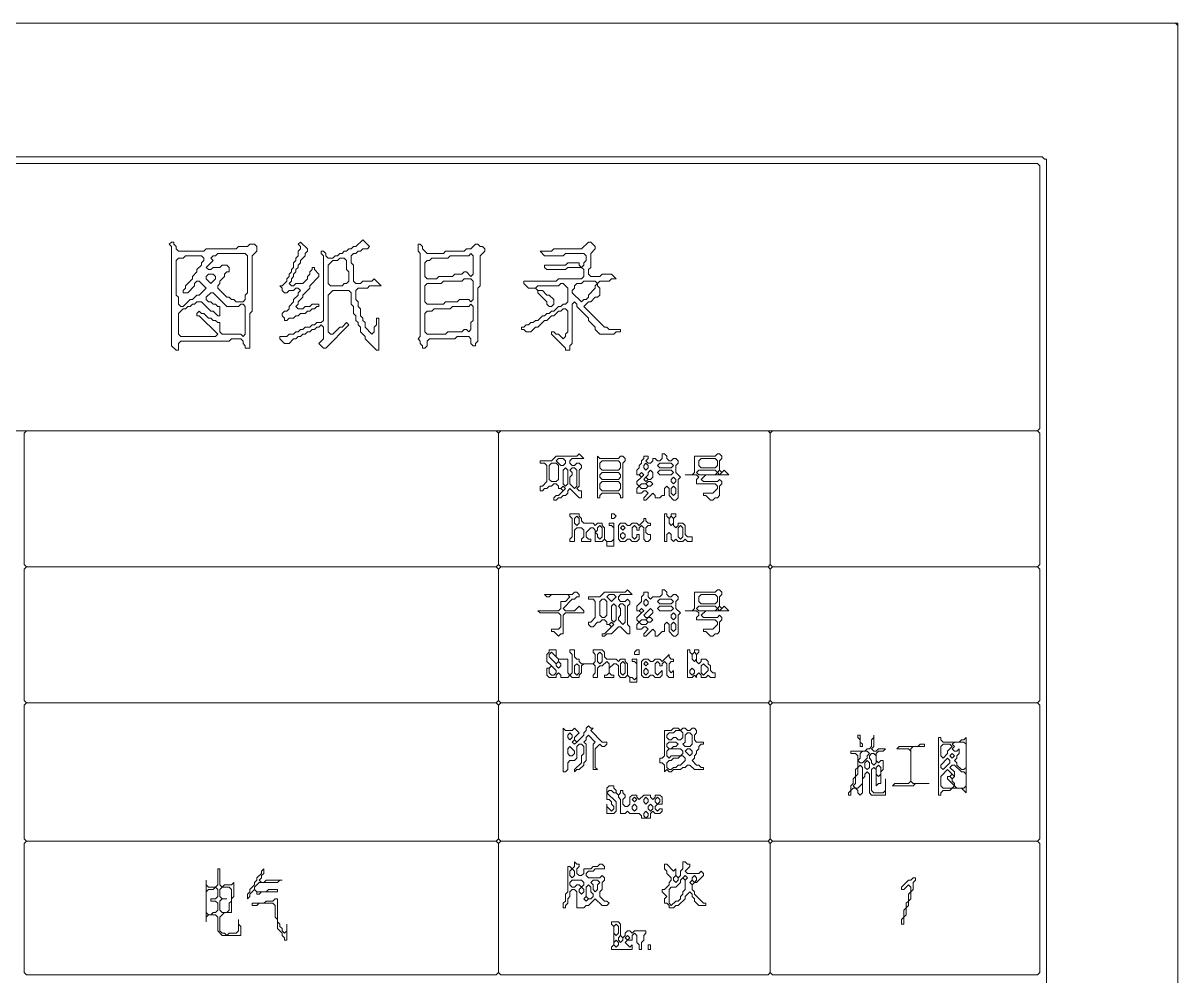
# Model space of a CAD drawing. Extents: x 58 to 1298, y 69 to 1823.
# Drawn here: x 796 to 1298, y 1410 to 1823 of the extents above; entities that cross this region are included whole.
import ezdxf

# ---------------------------------------------------------------- set-up
doc = ezdxf.new("R2010")
doc.units = 0
doc.layers.add('TRACE_CURVE', color=3, linetype='Continuous', lineweight=0)
doc.layers.add('TRACE_TEXT_SYMBOL', color=6, linetype='Continuous', lineweight=0)

msp = doc.modelspace()

# ---------------------------------------------------------------- linework, layer by layer
at = {"layer": 'TRACE_CURVE', "color": 3}
for points in [[(58, 1823), (59, 1822), (59, 70), (58, 69), (1298, 69), (1298, 1823)], [(59, 1822), (60, 1823), (1297, 1823), (1298, 1822), (1298, 70), (1297, 69), (60, 69), (59, 70)], [(206, 1765), (205, 1764), (204, 1764), (204, 128), (205, 128), (206, 127), (1239, 127), (1240, 128), (1241, 128), (1241, 1764), (1240, 1764), (1239, 1765)], [(680, 1761), (681, 1762), (1237, 1762), (1238, 1761), (1238, 1647), (1237, 1646), (681, 1646), (680, 1647)], [(797, 1645), (798, 1646), (1002, 1646), (1003, 1645), (1003, 1588), (1002, 1587), (798, 1587), (797, 1588)], [(1003, 1645), (1004, 1646), (1120, 1646), (1121, 1645), (1121, 1588), (1120, 1587), (1004, 1587), (1003, 1588)], [(1121, 1645), (1122, 1646), (1237, 1646), (1238, 1645), (1238, 1588), (1237, 1587), (1122, 1587), (1121, 1588)], [(797, 1586), (798, 1587), (1002, 1587), (1003, 1586), (1003, 1529), (1002, 1528), (798, 1528), (797, 1529)], [(1003, 1586), (1004, 1587), (1120, 1587), (1121, 1586), (1121, 1529), (1120, 1528), (1004, 1528), (1003, 1529)], [(1121, 1586), (1122, 1587), (1237, 1587), (1238, 1586), (1238, 1529), (1237, 1528), (1122, 1528), (1121, 1529)], [(797, 1527), (798, 1528), (1002, 1528), (1003, 1527), (1003, 1469), (1002, 1468), (798, 1468), (797, 1469)], [(1003, 1527), (1004, 1528), (1120, 1528), (1121, 1527), (1121, 1469), (1120, 1468), (1004, 1468), (1003, 1469)], [(1121, 1527), (1122, 1528), (1237, 1528), (1238, 1527), (1238, 1469), (1237, 1468), (1122, 1468), (1121, 1469)], [(797, 1467), (798, 1468), (1002, 1468), (1003, 1467), (1003, 1411), (1002, 1410), (798, 1410), (797, 1411)], [(1003, 1467), (1004, 1468), (1120, 1468), (1121, 1467), (1121, 1411), (1120, 1410), (1004, 1410), (1003, 1411)], [(1121, 1467), (1122, 1468), (1237, 1468), (1238, 1467), (1238, 1411), (1237, 1410), (1122, 1410), (1121, 1411)]]:
    msp.add_lwpolyline(points, close=True, dxfattribs=at)
at = {"layer": 'TRACE_TEXT_SYMBOL', "color": 6}
for points in [[(861, 1728), (860, 1727), (861, 1726), (861, 1683), (863, 1681), (864, 1681), (864, 1684), (865, 1685), (886, 1685), (887, 1686), (891, 1686), (892, 1685), (892, 1684), (893, 1683), (893, 1682), (895, 1682), (895, 1697), (896, 1698), (896, 1722), (898, 1724), (898, 1726), (897, 1727), (895, 1727), (894, 1726), (890, 1726), (889, 1725), (876, 1725), (875, 1724), (864, 1724), (863, 1725), (863, 1726), (862, 1727), (862, 1728)], [(968, 1727), (968, 1724), (969, 1723), (969, 1687), (968, 1686), (969, 1685), (969, 1684), (970, 1683), (970, 1682), (971, 1682), (972, 1683), (972, 1685), (973, 1686), (984, 1686), (985, 1687), (990, 1687), (991, 1686), (991, 1684), (992, 1683), (993, 1683), (993, 1684), (994, 1685), (994, 1708), (995, 1709), (995, 1722), (997, 1724), (997, 1725), (996, 1726), (995, 1726), (994, 1727), (993, 1727), (991, 1725), (989, 1725), (988, 1724), (980, 1724), (979, 1723), (972, 1723), (970, 1725), (970, 1726), (969, 1727)], [(866, 1721), (867, 1722), (874, 1722), (875, 1721), (875, 1720), (874, 1719), (874, 1718), (872, 1716), (872, 1715), (870, 1713), (870, 1712), (867, 1709), (867, 1708), (866, 1707), (866, 1706), (868, 1706), (871, 1709), (871, 1710), (872, 1711), (873, 1711), (876, 1708), (873, 1705), (872, 1705), (870, 1703), (869, 1703), (866, 1700), (865, 1700), (864, 1701), (864, 1704), (863, 1705), (863, 1720), (864, 1721)], [(880, 1722), (881, 1723), (893, 1723), (894, 1722), (894, 1706), (893, 1705), (893, 1703), (892, 1702), (889, 1702), (888, 1703), (887, 1703), (886, 1704), (885, 1704), (881, 1708), (881, 1709), (882, 1710), (882, 1711), (884, 1713), (884, 1714), (885, 1715), (886, 1715), (886, 1717), (885, 1718), (883, 1718), (882, 1717), (879, 1717), (878, 1716), (877, 1716), (876, 1717), (879, 1720), (878, 1721), (879, 1722)], [(933, 1720), (934, 1721), (936, 1721), (937, 1720), (937, 1716), (938, 1715), (938, 1711), (937, 1710), (936, 1710), (935, 1709), (930, 1709), (929, 1710), (929, 1718), (931, 1720)], [(990, 1722), (991, 1723), (992, 1722), (992, 1714), (991, 1713), (989, 1715), (988, 1715), (987, 1714), (984, 1714), (983, 1713), (977, 1713), (976, 1712), (972, 1712), (971, 1713), (971, 1719), (972, 1720), (973, 1720), (974, 1721), (981, 1721), (982, 1722)], [(876, 1713), (877, 1714), (879, 1714), (880, 1713), (880, 1712), (878, 1710), (876, 1712)], [(987, 1711), (988, 1712), (991, 1712), (992, 1711), (992, 1703), (991, 1702), (990, 1703), (986, 1703), (985, 1702), (980, 1702), (979, 1701), (972, 1701), (971, 1702), (971, 1709), (972, 1710), (978, 1710), (979, 1711)], [(1039, 1710), (1040, 1711), (1045, 1711), (1046, 1710), (1045, 1709), (1045, 1708), (1042, 1705), (1042, 1704), (1041, 1703), (1040, 1703), (1039, 1702), (1035, 1706), (1035, 1707), (1036, 1708), (1036, 1709), (1037, 1710)], [(878, 1706), (879, 1706), (885, 1700), (890, 1700), (891, 1701), (892, 1701), (893, 1700), (893, 1688), (892, 1687), (891, 1688), (883, 1688), (882, 1689), (882, 1693), (881, 1693), (880, 1694), (879, 1694), (878, 1695), (877, 1695), (875, 1697), (874, 1697), (873, 1698), (872, 1697), (872, 1696), (873, 1696), (881, 1688), (880, 1687), (865, 1687), (864, 1688), (864, 1697), (866, 1699), (867, 1699), (868, 1700), (869, 1700), (870, 1701), (871, 1701), (872, 1702), (874, 1702), (878, 1698), (879, 1698), (881, 1696), (882, 1696), (882, 1700), (881, 1700), (880, 1701), (879, 1701), (878, 1702), (877, 1702), (876, 1703), (876, 1704)], [(990, 1700), (991, 1701), (992, 1700), (992, 1694), (991, 1693), (991, 1690), (990, 1689), (989, 1690), (988, 1690), (987, 1689), (981, 1689), (980, 1688), (972, 1688), (971, 1689), (971, 1697), (972, 1698), (974, 1698), (975, 1699), (982, 1699), (983, 1700)], [(1038, 1636), (1037, 1635), (1028, 1635), (1026, 1633), (1021, 1633), (1021, 1632), (1023, 1632), (1024, 1631), (1024, 1624), (1022, 1622), (1021, 1622), (1021, 1620), (1022, 1620), (1023, 1621), (1024, 1621), (1025, 1622), (1026, 1622), (1027, 1623), (1028, 1623), (1029, 1622), (1029, 1621), (1030, 1621), (1031, 1620), (1029, 1618), (1028, 1618), (1027, 1617), (1027, 1616), (1028, 1616), (1029, 1617), (1030, 1617), (1031, 1618), (1032, 1618), (1033, 1619), (1033, 1620), (1034, 1621), (1038, 1617), (1039, 1617), (1039, 1620), (1038, 1620), (1037, 1621), (1038, 1622), (1038, 1629), (1039, 1630), (1039, 1631), (1038, 1632), (1037, 1632), (1036, 1631), (1035, 1631), (1034, 1632), (1034, 1633), (1035, 1634), (1040, 1634)], [(1046, 1635), (1046, 1617), (1047, 1617), (1047, 1618), (1048, 1619), (1055, 1619), (1056, 1618), (1056, 1617), (1057, 1617), (1057, 1632), (1058, 1633), (1058, 1634), (1057, 1635), (1056, 1635), (1055, 1634), (1047, 1634)], [(1074, 1636), (1074, 1634), (1073, 1633), (1072, 1633), (1071, 1634), (1070, 1634), (1070, 1633), (1069, 1632), (1068, 1632), (1067, 1633), (1068, 1634), (1068, 1635), (1066, 1635), (1066, 1634), (1065, 1633), (1065, 1632), (1064, 1631), (1064, 1630), (1063, 1629), (1063, 1627), (1064, 1627), (1065, 1626), (1063, 1624), (1063, 1623), (1064, 1622), (1063, 1621), (1063, 1619), (1065, 1619), (1066, 1620), (1067, 1620), (1068, 1619), (1066, 1617), (1066, 1616), (1067, 1616), (1070, 1619), (1071, 1618), (1071, 1617), (1073, 1617), (1074, 1618), (1075, 1618), (1075, 1621), (1076, 1622), (1077, 1621), (1077, 1618), (1079, 1616), (1080, 1616), (1081, 1617), (1081, 1625), (1082, 1626), (1080, 1628), (1080, 1631), (1081, 1632), (1081, 1633), (1080, 1634), (1079, 1634), (1078, 1633), (1077, 1633), (1076, 1634), (1076, 1635), (1075, 1636)], [(1098, 1636), (1097, 1635), (1088, 1635), (1088, 1628), (1087, 1627), (1084, 1627), (1089, 1627), (1090, 1626), (1089, 1625), (1089, 1623), (1097, 1623), (1098, 1622), (1098, 1621), (1096, 1619), (1092, 1619), (1092, 1618), (1093, 1618), (1095, 1616), (1096, 1616), (1097, 1617), (1098, 1617), (1099, 1618), (1099, 1622), (1100, 1623), (1100, 1624), (1099, 1625), (1098, 1624), (1092, 1624), (1091, 1625), (1093, 1627), (1103, 1627), (1101, 1629), (1100, 1628), (1099, 1629), (1099, 1633), (1100, 1634), (1100, 1635), (1099, 1636)], [(1025, 1631), (1026, 1632), (1028, 1632), (1029, 1631), (1029, 1625), (1028, 1624), (1026, 1624), (1025, 1625)], [(1028, 1633), (1029, 1634), (1031, 1634), (1032, 1633), (1032, 1632), (1031, 1631), (1030, 1631)], [(1031, 1629), (1032, 1630), (1033, 1629), (1033, 1623), (1032, 1622), (1031, 1623)], [(1034, 1629), (1035, 1630), (1036, 1630), (1037, 1629), (1037, 1622), (1036, 1621), (1034, 1623), (1034, 1626), (1035, 1627), (1035, 1628)], [(1047, 1632), (1048, 1633), (1055, 1633), (1056, 1632), (1056, 1630), (1055, 1629), (1048, 1629), (1047, 1630)], [(1066, 1631), (1067, 1632), (1068, 1631), (1068, 1630), (1067, 1629), (1066, 1630)], [(1072, 1631), (1073, 1632), (1078, 1632), (1079, 1631), (1078, 1630), (1073, 1630)], [(1090, 1633), (1091, 1634), (1097, 1634), (1098, 1633), (1098, 1631), (1097, 1630), (1091, 1630), (1090, 1631)], [(1047, 1627), (1048, 1628), (1055, 1628), (1056, 1627), (1056, 1626), (1055, 1625), (1048, 1625), (1047, 1626)], [(1064, 1627), (1065, 1628), (1066, 1627), (1065, 1626)], [(1066, 1625), (1067, 1626), (1068, 1625), (1067, 1624)], [(1068, 1628), (1069, 1629), (1070, 1628), (1070, 1626), (1069, 1625), (1068, 1625), (1067, 1626), (1068, 1627)], [(1072, 1628), (1073, 1629), (1078, 1629), (1079, 1628), (1078, 1627), (1073, 1627)], [(1078, 1625), (1079, 1626), (1080, 1625), (1080, 1624), (1079, 1623), (1078, 1624)], [(1089, 1628), (1090, 1629), (1097, 1629), (1098, 1628), (1097, 1627), (1090, 1627)], [(1098, 1628), (1099, 1629), (1100, 1628), (1099, 1627)], [(1030, 1621), (1031, 1622), (1032, 1621), (1031, 1620)], [(1047, 1623), (1048, 1624), (1055, 1624), (1056, 1623), (1056, 1621), (1055, 1620), (1048, 1620), (1047, 1621)], [(1064, 1622), (1065, 1623), (1067, 1623), (1068, 1622), (1067, 1621), (1065, 1621)], [(1067, 1623), (1068, 1624), (1069, 1624), (1070, 1623), (1069, 1622), (1068, 1622)], [(1078, 1621), (1079, 1622), (1080, 1621), (1080, 1619), (1079, 1618), (1078, 1619)], [(1034, 1610), (1034, 1609), (1035, 1608), (1035, 1600), (1034, 1599), (1034, 1598), (1036, 1598), (1036, 1603), (1037, 1604), (1039, 1604), (1040, 1603), (1040, 1600), (1039, 1599), (1039, 1598), (1043, 1598), (1043, 1599), (1042, 1599), (1041, 1600), (1041, 1602), (1043, 1604), (1044, 1604), (1045, 1603), (1045, 1598), (1048, 1598), (1049, 1599), (1050, 1598), (1050, 1596), (1053, 1596), (1053, 1606), (1051, 1606), (1051, 1605), (1052, 1605), (1053, 1604), (1053, 1599), (1052, 1598), (1050, 1598), (1049, 1599), (1049, 1604), (1048, 1605), (1048, 1606), (1046, 1606), (1045, 1605), (1044, 1606), (1040, 1606), (1039, 1607), (1039, 1608), (1038, 1609), (1038, 1610)], [(1052, 1610), (1052, 1608), (1053, 1608), (1054, 1609), (1053, 1610)], [(1075, 1610), (1075, 1598), (1076, 1598), (1076, 1601), (1077, 1602), (1078, 1601), (1078, 1599), (1079, 1598), (1080, 1599), (1081, 1598), (1083, 1598), (1084, 1599), (1085, 1598), (1087, 1598), (1087, 1600), (1085, 1600), (1084, 1601), (1084, 1605), (1083, 1606), (1081, 1606), (1081, 1605), (1080, 1604), (1079, 1605), (1079, 1608), (1080, 1609), (1080, 1610), (1078, 1610), (1078, 1609), (1077, 1608), (1076, 1609), (1076, 1610)], [(1036, 1608), (1037, 1609), (1038, 1608), (1038, 1606), (1037, 1605), (1036, 1606)], [(1046, 1604), (1047, 1605), (1048, 1604), (1048, 1600), (1047, 1599), (1046, 1600), (1046, 1601), (1045, 1602), (1046, 1603)], [(1066, 1608), (1066, 1607), (1064, 1605), (1063, 1606), (1061, 1606), (1060, 1605), (1059, 1605), (1058, 1606), (1056, 1606), (1055, 1605), (1055, 1599), (1056, 1598), (1058, 1598), (1059, 1599), (1060, 1599), (1061, 1598), (1063, 1598), (1064, 1599), (1064, 1601), (1063, 1601), (1063, 1600), (1062, 1599), (1061, 1600), (1061, 1604), (1062, 1605), (1063, 1604), (1063, 1603), (1064, 1603), (1064, 1604), (1065, 1605), (1066, 1604), (1066, 1599), (1067, 1598), (1068, 1598), (1069, 1599), (1069, 1601), (1068, 1601), (1067, 1602), (1067, 1604), (1068, 1605), (1069, 1605), (1069, 1606), (1068, 1606), (1067, 1607), (1067, 1608)], [(1056, 1604), (1057, 1605), (1058, 1604), (1057, 1603)], [(1077, 1608), (1078, 1609), (1079, 1608), (1079, 1606), (1078, 1605), (1077, 1606)], [(1081, 1604), (1082, 1605), (1083, 1604), (1083, 1600), (1082, 1599), (1081, 1600)], [(1056, 1601), (1057, 1602), (1058, 1601), (1058, 1600), (1057, 1599), (1056, 1600)], [(1036, 1576), (1035, 1575), (1023, 1575), (1024, 1574), (1025, 1574), (1026, 1575), (1033, 1575), (1034, 1574), (1032, 1572), (1030, 1572), (1030, 1569), (1029, 1568), (1020, 1568), (1021, 1567), (1029, 1567), (1030, 1566), (1030, 1561), (1029, 1560), (1026, 1560), (1026, 1559), (1027, 1559), (1029, 1557), (1030, 1558), (1031, 1558), (1031, 1566), (1032, 1567), (1040, 1567), (1040, 1568), (1038, 1570), (1036, 1568), (1032, 1568), (1031, 1569), (1035, 1573), (1036, 1573), (1037, 1574), (1038, 1574), (1038, 1575), (1037, 1576)], [(1059, 1577), (1058, 1576), (1049, 1576), (1047, 1574), (1042, 1574), (1042, 1573), (1044, 1573), (1045, 1572), (1045, 1565), (1043, 1563), (1042, 1563), (1042, 1562), (1043, 1561), (1044, 1561), (1046, 1563), (1047, 1563), (1048, 1564), (1049, 1564), (1050, 1563), (1050, 1562), (1051, 1562), (1052, 1561), (1049, 1558), (1048, 1558), (1048, 1557), (1049, 1557), (1050, 1558), (1052, 1558), (1055, 1561), (1056, 1561), (1059, 1558), (1060, 1558), (1060, 1561), (1059, 1562), (1059, 1570), (1060, 1571), (1060, 1572), (1059, 1573), (1058, 1572), (1056, 1572), (1055, 1573), (1055, 1574), (1056, 1575), (1061, 1575)], [(1050, 1574), (1051, 1575), (1053, 1575), (1054, 1574), (1052, 1572)], [(1074, 1577), (1074, 1575), (1073, 1574), (1070, 1574), (1069, 1573), (1068, 1574), (1068, 1576), (1066, 1576), (1066, 1575), (1065, 1574), (1065, 1572), (1063, 1570), (1063, 1568), (1064, 1568), (1065, 1567), (1063, 1565), (1063, 1564), (1064, 1563), (1063, 1562), (1063, 1560), (1065, 1560), (1066, 1561), (1067, 1561), (1068, 1560), (1066, 1558), (1066, 1557), (1067, 1557), (1070, 1560), (1071, 1559), (1071, 1557), (1072, 1557), (1074, 1559), (1075, 1559), (1075, 1562), (1076, 1563), (1077, 1562), (1077, 1559), (1079, 1557), (1080, 1557), (1081, 1558), (1081, 1566), (1082, 1567), (1080, 1569), (1080, 1572), (1081, 1573), (1081, 1574), (1080, 1575), (1079, 1575), (1078, 1574), (1077, 1574), (1076, 1575), (1076, 1576), (1075, 1577)], [(1098, 1577), (1097, 1576), (1088, 1576), (1088, 1569), (1087, 1568), (1084, 1568), (1089, 1568), (1090, 1567), (1090, 1566), (1089, 1565), (1089, 1564), (1097, 1564), (1098, 1563), (1098, 1562), (1096, 1560), (1092, 1560), (1092, 1559), (1093, 1559), (1095, 1557), (1096, 1557), (1097, 1558), (1098, 1558), (1099, 1559), (1099, 1563), (1100, 1564), (1100, 1565), (1099, 1566), (1098, 1565), (1092, 1565), (1091, 1566), (1093, 1568), (1103, 1568), (1101, 1570), (1100, 1569), (1099, 1570), (1099, 1574), (1100, 1575), (1100, 1576), (1099, 1577)], [(1090, 1574), (1091, 1575), (1097, 1575), (1098, 1574), (1098, 1572), (1097, 1571), (1091, 1571), (1090, 1572)], [(1047, 1572), (1048, 1573), (1049, 1573), (1050, 1572), (1050, 1566), (1049, 1565), (1048, 1565), (1047, 1566)], [(1052, 1570), (1053, 1571), (1054, 1570), (1054, 1564), (1053, 1563), (1052, 1564)], [(1055, 1570), (1056, 1571), (1057, 1571), (1058, 1570), (1058, 1563), (1057, 1562), (1055, 1564), (1055, 1565), (1056, 1566), (1056, 1569)], [(1066, 1572), (1067, 1573), (1068, 1572), (1068, 1571), (1067, 1570), (1066, 1571)], [(1072, 1572), (1073, 1573), (1078, 1573), (1079, 1572), (1078, 1571), (1073, 1571)], [(1072, 1569), (1073, 1570), (1078, 1570), (1079, 1569), (1078, 1568), (1073, 1568)], [(1089, 1569), (1090, 1570), (1097, 1570), (1098, 1569), (1097, 1568), (1090, 1568)], [(1098, 1569), (1099, 1570), (1100, 1569), (1099, 1568)], [(1064, 1568), (1065, 1569), (1066, 1568), (1065, 1567)], [(1069, 1569), (1070, 1568), (1070, 1567), (1068, 1565), (1067, 1565), (1066, 1566)], [(1067, 1564), (1068, 1565), (1069, 1565), (1070, 1564), (1069, 1563), (1068, 1563)], [(1078, 1566), (1079, 1567), (1080, 1566), (1080, 1565), (1079, 1564), (1078, 1565)], [(1051, 1562), (1052, 1563), (1053, 1562), (1052, 1561)], [(1064, 1563), (1065, 1564), (1067, 1564), (1068, 1563), (1067, 1562), (1065, 1562)], [(1078, 1562), (1079, 1563), (1080, 1562), (1080, 1560), (1079, 1559), (1078, 1560)], [(1025, 1549), (1026, 1550), (1029, 1547), (1029, 1546), (1028, 1545), (1025, 1548)], [(1046, 1549), (1047, 1550), (1048, 1549), (1048, 1546), (1047, 1545), (1046, 1546)], [(1063, 1551), (1062, 1550), (1062, 1549), (1064, 1549), (1064, 1551)], [(1085, 1551), (1085, 1539), (1087, 1539), (1088, 1540), (1089, 1539), (1089, 1540), (1090, 1541), (1091, 1540), (1091, 1539), (1093, 1539), (1094, 1540), (1095, 1539), (1097, 1539), (1097, 1541), (1096, 1541), (1095, 1542), (1095, 1544), (1094, 1545), (1094, 1546), (1093, 1547), (1091, 1547), (1091, 1546), (1090, 1545), (1089, 1546), (1089, 1549), (1090, 1550), (1090, 1551), (1088, 1551), (1088, 1550), (1087, 1549), (1086, 1550), (1086, 1551)], [(1087, 1549), (1088, 1550), (1089, 1549), (1089, 1547), (1088, 1546), (1087, 1547)], [(1028, 1545), (1029, 1546), (1030, 1545), (1030, 1544), (1029, 1543), (1028, 1544)], [(1036, 1544), (1037, 1545), (1038, 1544), (1038, 1541), (1037, 1540), (1036, 1541)], [(1056, 1545), (1057, 1546), (1058, 1545), (1058, 1541), (1057, 1540), (1056, 1541)], [(1077, 1549), (1074, 1546), (1073, 1547), (1071, 1547), (1070, 1546), (1069, 1546), (1068, 1547), (1066, 1547), (1065, 1546), (1065, 1540), (1066, 1539), (1068, 1539), (1069, 1540), (1070, 1540), (1071, 1539), (1073, 1539), (1074, 1540), (1074, 1542), (1072, 1540), (1071, 1541), (1071, 1545), (1072, 1546), (1073, 1545), (1073, 1544), (1074, 1544), (1074, 1545), (1075, 1546), (1076, 1545), (1076, 1540), (1077, 1539), (1079, 1539), (1079, 1542), (1078, 1541), (1077, 1542), (1077, 1545), (1078, 1546), (1079, 1546), (1079, 1547), (1078, 1547), (1077, 1548)], [(1066, 1545), (1067, 1546), (1068, 1545), (1067, 1544)], [(1091, 1544), (1092, 1545), (1094, 1543), (1094, 1542), (1092, 1540), (1091, 1541)], [(1025, 1543), (1026, 1544), (1028, 1542), (1028, 1541), (1027, 1540), (1026, 1540), (1025, 1541)], [(1066, 1542), (1067, 1543), (1068, 1542), (1068, 1541), (1067, 1540), (1066, 1541)], [(1086, 1542), (1087, 1543), (1088, 1542), (1088, 1541), (1087, 1540), (1086, 1541)], [(1042, 1518), (1041, 1517), (1041, 1516), (1040, 1515), (1040, 1514), (1037, 1511), (1036, 1512), (1036, 1513), (1038, 1515), (1036, 1517), (1035, 1516), (1032, 1516), (1031, 1517), (1031, 1498), (1032, 1498), (1033, 1499), (1033, 1502), (1034, 1503), (1036, 1503), (1037, 1504), (1037, 1509), (1038, 1510), (1039, 1510), (1040, 1509), (1040, 1506), (1039, 1505), (1039, 1502), (1036, 1499), (1036, 1498), (1037, 1499), (1038, 1499), (1040, 1501), (1040, 1502), (1041, 1503), (1041, 1510), (1040, 1511), (1041, 1512), (1041, 1513), (1042, 1514), (1045, 1511), (1044, 1510), (1044, 1499), (1046, 1499), (1045, 1500), (1045, 1508), (1047, 1510), (1048, 1509), (1049, 1509), (1050, 1510), (1050, 1511), (1048, 1511), (1043, 1516), (1044, 1517), (1043, 1517)], [(1033, 1514), (1034, 1515), (1035, 1514), (1035, 1513), (1034, 1512), (1033, 1513)], [(1079, 1517), (1078, 1516), (1075, 1516), (1075, 1505), (1074, 1504), (1073, 1504), (1073, 1502), (1074, 1502), (1075, 1501), (1075, 1498), (1076, 1499), (1077, 1498), (1078, 1498), (1079, 1499), (1082, 1499), (1083, 1500), (1084, 1500), (1085, 1501), (1086, 1501), (1088, 1499), (1092, 1499), (1092, 1500), (1091, 1500), (1090, 1501), (1089, 1501), (1087, 1503), (1088, 1504), (1088, 1505), (1089, 1506), (1089, 1507), (1090, 1508), (1090, 1509), (1091, 1510), (1092, 1510), (1092, 1511), (1089, 1511), (1088, 1512), (1088, 1514), (1089, 1515), (1089, 1516), (1088, 1517), (1087, 1517), (1086, 1516), (1085, 1516), (1084, 1517), (1083, 1517), (1082, 1516), (1081, 1517)], [(1079, 1515), (1080, 1516), (1082, 1516), (1083, 1515), (1083, 1513), (1082, 1512), (1081, 1512), (1080, 1513), (1079, 1513), (1078, 1512), (1077, 1512), (1076, 1513), (1076, 1514), (1077, 1515)], [(1084, 1514), (1085, 1515), (1086, 1515), (1087, 1514), (1087, 1510), (1086, 1509), (1084, 1509), (1083, 1510), (1084, 1511)], [(1035, 1511), (1036, 1512), (1037, 1511), (1036, 1510)], [(1076, 1510), (1077, 1511), (1080, 1511), (1081, 1510), (1080, 1509), (1079, 1509), (1078, 1508), (1077, 1508), (1076, 1509)], [(1166, 1514), (1166, 1513), (1165, 1512), (1165, 1509), (1164, 1508), (1163, 1508), (1162, 1507), (1156, 1507), (1156, 1506), (1158, 1506), (1159, 1505), (1159, 1500), (1158, 1499), (1158, 1496), (1157, 1495), (1157, 1493), (1156, 1492), (1156, 1490), (1155, 1489), (1155, 1488), (1156, 1488), (1156, 1490), (1157, 1491), (1158, 1491), (1159, 1490), (1159, 1489), (1160, 1488), (1161, 1489), (1161, 1495), (1162, 1496), (1162, 1497), (1163, 1498), (1164, 1497), (1164, 1489), (1165, 1488), (1171, 1488), (1171, 1495), (1171, 1490), (1170, 1489), (1166, 1489), (1165, 1490), (1165, 1499), (1166, 1500), (1167, 1499), (1167, 1492), (1168, 1493), (1169, 1493), (1169, 1498), (1170, 1499), (1170, 1503), (1169, 1503), (1168, 1502), (1167, 1503), (1167, 1506), (1168, 1507), (1170, 1507), (1171, 1508), (1168, 1508), (1167, 1507), (1166, 1507), (1165, 1508), (1166, 1509)], [(1159, 1514), (1159, 1513), (1160, 1512), (1160, 1509), (1161, 1509), (1161, 1510), (1160, 1511), (1160, 1514)], [(1186, 1510), (1185, 1509), (1177, 1509), (1176, 1508), (1181, 1508), (1182, 1507), (1182, 1494), (1181, 1493), (1175, 1493), (1174, 1492), (1183, 1492), (1184, 1493), (1190, 1493), (1183, 1493), (1182, 1494), (1182, 1508), (1183, 1509), (1188, 1509), (1188, 1510)], [(1194, 1513), (1194, 1488), (1195, 1488), (1195, 1489), (1196, 1490), (1199, 1490), (1200, 1491), (1204, 1491), (1206, 1489), (1206, 1513), (1205, 1512), (1204, 1512), (1203, 1511), (1196, 1511), (1195, 1512), (1195, 1513)], [(1195, 1509), (1196, 1510), (1199, 1510), (1200, 1509), (1198, 1507), (1198, 1506), (1196, 1504), (1195, 1505)], [(1200, 1510), (1201, 1511), (1205, 1511), (1206, 1510), (1206, 1500), (1205, 1499), (1204, 1499), (1202, 1501), (1202, 1502), (1201, 1503), (1202, 1504), (1202, 1505), (1203, 1506), (1203, 1508), (1202, 1507), (1201, 1507), (1200, 1508), (1201, 1509)], [(1033, 1508), (1034, 1509), (1036, 1507), (1036, 1506), (1035, 1505), (1034, 1505), (1033, 1506)], [(1076, 1507), (1077, 1508), (1082, 1508), (1083, 1507), (1083, 1506), (1082, 1505), (1078, 1505), (1077, 1504), (1076, 1505)], [(1081, 1504), (1082, 1505), (1083, 1505), (1084, 1504), (1084, 1503), (1082, 1501), (1081, 1501), (1080, 1500), (1079, 1500), (1078, 1499), (1077, 1499), (1076, 1500), (1076, 1502), (1077, 1503), (1078, 1503), (1079, 1504)], [(1084, 1507), (1085, 1508), (1086, 1508), (1087, 1507), (1087, 1506), (1086, 1505)], [(1160, 1506), (1161, 1507), (1163, 1507), (1164, 1506), (1163, 1505), (1163, 1504), (1161, 1502), (1160, 1502), (1159, 1503), (1160, 1504)], [(1164, 1505), (1165, 1506), (1166, 1506), (1167, 1505), (1167, 1502), (1166, 1501), (1165, 1502), (1165, 1503), (1164, 1504)], [(1199, 1505), (1200, 1506), (1201, 1505), (1200, 1504)], [(1159, 1500), (1160, 1501), (1161, 1500), (1161, 1493), (1159, 1491), (1158, 1491), (1157, 1492), (1158, 1493), (1158, 1496), (1159, 1497)], [(1162, 1502), (1163, 1503), (1164, 1502), (1164, 1500), (1163, 1499), (1162, 1500)], [(1167, 1500), (1168, 1501), (1169, 1500), (1169, 1497), (1168, 1496), (1167, 1497)], [(1198, 1504), (1199, 1503), (1199, 1502), (1196, 1499), (1195, 1500), (1195, 1501)], [(1199, 1500), (1200, 1501), (1201, 1501), (1204, 1498), (1205, 1498), (1206, 1497), (1206, 1492), (1205, 1491), (1202, 1491), (1201, 1492), (1201, 1493), (1200, 1494), (1200, 1495), (1201, 1496), (1201, 1498)], [(1198, 1499), (1200, 1497), (1199, 1496), (1198, 1496), (1198, 1495), (1201, 1492), (1200, 1491), (1196, 1491), (1195, 1492), (1195, 1496)], [(1199, 1496), (1200, 1497), (1201, 1496), (1200, 1495)], [(1061, 1486), (1062, 1487), (1063, 1486), (1062, 1485)], [(1066, 1486), (1067, 1487), (1068, 1486), (1068, 1485), (1067, 1484), (1066, 1485)], [(1071, 1486), (1072, 1487), (1073, 1486), (1073, 1485), (1072, 1484), (1071, 1485)], [(1061, 1483), (1062, 1484), (1063, 1483), (1063, 1482), (1062, 1481), (1061, 1482)], [(1066, 1480), (1067, 1481), (1068, 1480), (1068, 1479), (1067, 1478), (1066, 1479)], [(1068, 1483), (1069, 1484), (1070, 1483), (1070, 1482), (1069, 1481), (1068, 1482)], [(881, 1456), (881, 1449), (880, 1448), (877, 1448), (876, 1449), (876, 1451), (876, 1433), (876, 1435), (877, 1436), (880, 1436), (881, 1435), (881, 1429), (883, 1427), (891, 1427), (891, 1431), (890, 1432), (890, 1434), (890, 1429), (889, 1428), (886, 1428), (885, 1427), (884, 1428), (883, 1428), (882, 1429), (882, 1435), (884, 1437), (887, 1437), (887, 1443), (888, 1444), (888, 1450), (887, 1449), (884, 1449), (883, 1448), (882, 1449), (882, 1456)], [(901, 1456), (900, 1455), (900, 1454), (898, 1452), (898, 1451), (897, 1450), (897, 1449), (895, 1447), (895, 1446), (894, 1445), (894, 1443), (895, 1444), (895, 1445), (897, 1447), (898, 1446), (898, 1445), (899, 1445), (900, 1446), (907, 1446), (907, 1447), (903, 1447), (902, 1446), (898, 1446), (897, 1447), (897, 1448), (899, 1450), (907, 1450), (908, 1451), (909, 1451), (902, 1451), (901, 1450), (900, 1450), (899, 1451), (900, 1452), (900, 1453), (901, 1454)], [(1036, 1459), (1036, 1457), (1035, 1456), (1034, 1457), (1033, 1457), (1033, 1446), (1032, 1445), (1032, 1442), (1031, 1441), (1031, 1439), (1032, 1439), (1032, 1440), (1033, 1441), (1033, 1443), (1034, 1444), (1034, 1446), (1035, 1447), (1036, 1447), (1037, 1446), (1037, 1439), (1040, 1439), (1041, 1440), (1042, 1440), (1045, 1443), (1048, 1440), (1050, 1440), (1051, 1441), (1050, 1442), (1049, 1442), (1047, 1444), (1047, 1446), (1048, 1447), (1048, 1450), (1049, 1451), (1049, 1452), (1048, 1453), (1047, 1452), (1042, 1452), (1041, 1453), (1041, 1454), (1042, 1455), (1044, 1455), (1045, 1456), (1049, 1456), (1049, 1457), (1048, 1458), (1047, 1458), (1046, 1457), (1044, 1457), (1043, 1456), (1040, 1456), (1040, 1454), (1039, 1453), (1038, 1453), (1037, 1454), (1037, 1456), (1038, 1457), (1038, 1458), (1037, 1458)], [(1034, 1455), (1035, 1456), (1036, 1455), (1036, 1453), (1035, 1452), (1034, 1453)], [(1083, 1459), (1083, 1456), (1082, 1455), (1082, 1453), (1081, 1452), (1080, 1453), (1080, 1456), (1079, 1455), (1076, 1458), (1075, 1458), (1075, 1456), (1076, 1455), (1076, 1454), (1078, 1452), (1078, 1451), (1077, 1450), (1077, 1449), (1075, 1447), (1074, 1447), (1074, 1446), (1076, 1444), (1075, 1443), (1075, 1441), (1076, 1441), (1077, 1440), (1077, 1439), (1079, 1439), (1080, 1440), (1081, 1440), (1084, 1443), (1084, 1444), (1086, 1446), (1087, 1445), (1087, 1444), (1088, 1443), (1088, 1442), (1090, 1440), (1093, 1440), (1093, 1441), (1092, 1441), (1088, 1445), (1088, 1446), (1087, 1447), (1087, 1449), (1088, 1450), (1089, 1450), (1092, 1453), (1092, 1454), (1091, 1455), (1090, 1454), (1085, 1454), (1084, 1455), (1086, 1457), (1086, 1458), (1085, 1458), (1084, 1459)], [(1034, 1450), (1035, 1451), (1039, 1451), (1040, 1450), (1040, 1449), (1039, 1448), (1038, 1449), (1037, 1449), (1036, 1448), (1035, 1448), (1034, 1449)], [(1043, 1450), (1044, 1451), (1046, 1451), (1047, 1450), (1046, 1449), (1046, 1447), (1045, 1446), (1044, 1447), (1044, 1449)], [(1082, 1451), (1083, 1452), (1084, 1451), (1084, 1447), (1083, 1446), (1083, 1445), (1082, 1444), (1082, 1443), (1081, 1442), (1080, 1442), (1078, 1440), (1077, 1441), (1077, 1447), (1078, 1448), (1080, 1448), (1082, 1450)], [(1079, 1452), (1080, 1453), (1081, 1452), (1081, 1451), (1080, 1450), (1079, 1451)], [(1083, 1452), (1084, 1453), (1085, 1452), (1084, 1451)], [(1086, 1450), (1087, 1451), (1088, 1450), (1087, 1449)], [(1087, 1452), (1088, 1453), (1089, 1452), (1089, 1451), (1088, 1450), (1087, 1451)], [(1183, 1452), (1182, 1451), (1181, 1451), (1178, 1448), (1178, 1447), (1179, 1447), (1181, 1449), (1182, 1448), (1182, 1446), (1181, 1445), (1181, 1442), (1180, 1441), (1180, 1439), (1179, 1438), (1179, 1435), (1178, 1434), (1178, 1432), (1179, 1432), (1179, 1435), (1180, 1436), (1180, 1439), (1181, 1440), (1181, 1442), (1182, 1443), (1182, 1446), (1183, 1447), (1183, 1450), (1184, 1451), (1184, 1452)], [(879, 1447), (880, 1448), (881, 1447), (881, 1444), (880, 1443), (878, 1443), (878, 1442), (880, 1442), (881, 1441), (881, 1438), (880, 1437), (879, 1437), (878, 1436), (877, 1436), (876, 1437), (876, 1446), (877, 1447)], [(882, 1447), (883, 1448), (886, 1448), (887, 1447), (887, 1442), (886, 1441), (886, 1438), (885, 1437), (883, 1437), (882, 1438), (882, 1442), (883, 1443), (885, 1443), (883, 1443), (882, 1444)], [(1038, 1447), (1039, 1448), (1040, 1447), (1040, 1446), (1039, 1445), (1038, 1446)], [(1041, 1448), (1042, 1449), (1043, 1448), (1043, 1446), (1044, 1445), (1044, 1444), (1043, 1443), (1042, 1443), (1041, 1444)], [(906, 1443), (905, 1442), (902, 1442), (901, 1441), (896, 1441), (896, 1440), (898, 1440), (899, 1441), (905, 1441), (906, 1440), (906, 1435), (907, 1434), (907, 1430), (909, 1428), (909, 1427), (910, 1426), (910, 1425), (911, 1425), (911, 1432), (911, 1429), (910, 1428), (909, 1429), (909, 1430), (908, 1431), (908, 1432), (907, 1433), (907, 1443)], [(1040, 1443), (1041, 1444), (1042, 1443), (1041, 1442)], [(1052, 1433), (1052, 1432), (1053, 1431), (1053, 1423), (1052, 1422), (1052, 1421), (1061, 1421), (1061, 1423), (1060, 1422), (1058, 1424), (1059, 1425), (1061, 1425), (1061, 1427), (1062, 1428), (1063, 1427), (1063, 1424), (1064, 1423), (1064, 1421), (1065, 1421), (1065, 1424), (1066, 1425), (1066, 1427), (1067, 1428), (1067, 1429), (1062, 1429), (1061, 1428), (1060, 1429), (1059, 1429), (1058, 1428), (1058, 1427), (1057, 1426), (1056, 1427), (1056, 1432), (1055, 1433)], [(1053, 1431), (1054, 1432), (1055, 1431), (1055, 1428), (1054, 1427), (1053, 1428)], [(1053, 1424), (1054, 1425), (1055, 1424), (1055, 1423), (1054, 1422), (1053, 1423)], [(1055, 1426), (1056, 1427), (1057, 1426), (1057, 1425), (1056, 1424), (1055, 1425)], [(1058, 1426), (1059, 1427), (1060, 1426), (1059, 1425)], [(1068, 1423), (1068, 1421), (1069, 1421), (1069, 1423)]]:
    msp.add_lwpolyline(points, close=True, dxfattribs=at)
for points in [[(944, 1729), (941, 1726), (940, 1726), (939, 1725), (938, 1725), (937, 1724), (936, 1724), (935, 1723), (934, 1723), (933, 1722), (932, 1722), (931, 1721), (929, 1721), (928, 1722), (928, 1723), (927, 1724), (926, 1724), (926, 1723), (927, 1722), (927, 1694), (926, 1693), (924, 1693), (923, 1692), (922, 1692), (921, 1691), (919, 1691), (918, 1690), (917, 1690), (916, 1689), (915, 1689), (914, 1688), (912, 1688), (911, 1687), (908, 1687), (908, 1686), (910, 1684), (912, 1684), (914, 1686), (915, 1686), (916, 1687), (917, 1687), (918, 1688), (919, 1688), (920, 1689), (921, 1689), (922, 1690), (923, 1690), (924, 1691), (925, 1691), (926, 1692), (927, 1691), (927, 1686), (925, 1684), (927, 1682), (928, 1682), (938, 1692), (937, 1693), (935, 1691), (934, 1691), (931, 1688), (930, 1688), (929, 1689), (929, 1705), (931, 1707)], [(917, 1728), (916, 1727), (917, 1726), (917, 1725), (916, 1724), (916, 1722), (915, 1721), (915, 1720), (914, 1719), (914, 1717), (913, 1716), (913, 1715), (912, 1714), (912, 1713), (911, 1712), (911, 1711), (909, 1709), (908, 1709), (909, 1708), (909, 1707), (910, 1706), (911, 1706), (912, 1707), (914, 1707), (915, 1708), (916, 1708), (917, 1707), (916, 1706), (916, 1705), (914, 1703), (914, 1702), (912, 1700), (912, 1699), (911, 1698), (910, 1698), (909, 1697), (909, 1696), (910, 1695), (910, 1694), (911, 1694), (912, 1695), (914, 1695), (915, 1696), (916, 1696), (917, 1697), (919, 1697), (920, 1698), (921, 1698), (922, 1699), (923, 1699), (924, 1700), (925, 1700), (925, 1701), (922, 1701), (921, 1700), (919, 1700), (918, 1699), (916, 1699), (915, 1700), (916, 1701), (916, 1702), (918, 1704), (918, 1705), (921, 1708)], [(921, 1708), (921, 1709), (925, 1713), (925, 1714), (923, 1716), (923, 1717), (922, 1717), (922, 1716), (921, 1715), (921, 1714), (920, 1713), (920, 1712), (918, 1710), (915, 1710), (914, 1709), (913, 1709), (912, 1710), (913, 1711), (913, 1712), (914, 1713), (914, 1714), (915, 1715), (915, 1716), (916, 1717), (916, 1718), (917, 1719), (917, 1720), (919, 1722), (919, 1723), (920, 1724), (920, 1725), (917, 1728)], [(931, 1707), (938, 1707), (939, 1706), (939, 1701), (940, 1700), (940, 1697), (941, 1696), (941, 1694), (942, 1693), (942, 1692), (943, 1691), (943, 1689), (945, 1687), (945, 1686), (950, 1681), (951, 1681), (951, 1695), (950, 1695), (950, 1692), (949, 1691), (949, 1689), (948, 1688), (945, 1691), (945, 1693), (944, 1694), (944, 1695), (943, 1696), (943, 1699), (942, 1700), (942, 1702), (941, 1703), (941, 1707), (942, 1708), (946, 1708), (947, 1709), (952, 1709), (949, 1712), (948, 1711), (944, 1711), (943, 1710), (941, 1710), (940, 1711), (940, 1718), (939, 1719), (939, 1722), (940, 1723), (941, 1723), (942, 1724), (943, 1724), (944, 1725), (946, 1725), (947, 1726), (944, 1729)], [(1042, 1728), (1039, 1725), (1027, 1725), (1026, 1724), (1021, 1724), (1023, 1722), (1031, 1722), (1032, 1723), (1040, 1723), (1041, 1722), (1041, 1720), (1040, 1719), (1040, 1718), (1039, 1717), (1038, 1718), (1038, 1719), (1033, 1719), (1032, 1718), (1023, 1718), (1023, 1717), (1024, 1716), (1032, 1716), (1033, 1717), (1039, 1717), (1040, 1716), (1040, 1713), (1039, 1712), (1029, 1712), (1028, 1711), (1014, 1711), (1014, 1710), (1016, 1708), (1019, 1708), (1020, 1707), (1020, 1706), (1024, 1702), (1024, 1701), (1025, 1700), (1026, 1700), (1027, 1701), (1027, 1703), (1025, 1705), (1024, 1705), (1022, 1707), (1020, 1707), (1019, 1708), (1020, 1709), (1029, 1709), (1030, 1710), (1031, 1710), (1033, 1708), (1033, 1702), (1032, 1701), (1031, 1701), (1030, 1700), (1029, 1700), (1027, 1698), (1026, 1698), (1025, 1697), (1024, 1697), (1023, 1696), (1022, 1696), (1020, 1694), (1019, 1694)], [(1052, 1712), (1054, 1712), (1052, 1714), (1048, 1714), (1047, 1713), (1043, 1713), (1042, 1714), (1042, 1716), (1043, 1717), (1043, 1723), (1045, 1725), (1045, 1726), (1043, 1728), (1042, 1728)], [(1019, 1694), (1018, 1693), (1017, 1693), (1016, 1692), (1015, 1692), (1014, 1691), (1013, 1691), (1013, 1690), (1014, 1690), (1015, 1689), (1017, 1689), (1019, 1691), (1020, 1691), (1023, 1694), (1024, 1694), (1026, 1696), (1027, 1696), (1029, 1698), (1030, 1698), (1031, 1699), (1032, 1699), (1033, 1698), (1033, 1689), (1032, 1688), (1032, 1687), (1031, 1686), (1029, 1688), (1028, 1688), (1027, 1689), (1026, 1689), (1026, 1688), (1032, 1682), (1032, 1681), (1034, 1681), (1034, 1683), (1035, 1684), (1035, 1701), (1036, 1702), (1037, 1701), (1037, 1700), (1042, 1695), (1042, 1694), (1045, 1691), (1045, 1690), (1047, 1688), (1053, 1688), (1054, 1689), (1056, 1689), (1056, 1690), (1051, 1690), (1050, 1691), (1049, 1691), (1040, 1700), (1042, 1702), (1043, 1702), (1045, 1704), (1046, 1704), (1047, 1705), (1047, 1708), (1046, 1709), (1046, 1710), (1047, 1711), (1051, 1711), (1052, 1712)], [(1025, 1551), (1025, 1550), (1024, 1549), (1024, 1546), (1026, 1544), (1025, 1543), (1024, 1543), (1024, 1540), (1025, 1539), (1028, 1539), (1028, 1540), (1029, 1541), (1030, 1540), (1030, 1539), (1033, 1539), (1034, 1540), (1035, 1539), (1038, 1539), (1038, 1540), (1039, 1541), (1039, 1544), (1040, 1545), (1044, 1545), (1045, 1544), (1045, 1541), (1044, 1540), (1044, 1539), (1046, 1539), (1046, 1543), (1047, 1544), (1048, 1544), (1050, 1546), (1051, 1545), (1051, 1541), (1050, 1540), (1049, 1540), (1049, 1539), (1053, 1539), (1053, 1540), (1052, 1540), (1051, 1541), (1051, 1543), (1053, 1545), (1054, 1545), (1055, 1544), (1055, 1540), (1056, 1539), (1058, 1539), (1059, 1540), (1060, 1539), (1060, 1537), (1063, 1537), (1063, 1547), (1061, 1547), (1061, 1546), (1062, 1546), (1063, 1545), (1063, 1539), (1062, 1538), (1061, 1539), (1060, 1539), (1059, 1540), (1059, 1545), (1058, 1546)], [(1058, 1546), (1058, 1547), (1056, 1547), (1055, 1546), (1054, 1547), (1050, 1547), (1049, 1548), (1049, 1550), (1048, 1551), (1044, 1551), (1044, 1550), (1045, 1549), (1045, 1546), (1044, 1545), (1039, 1545), (1038, 1546), (1038, 1547), (1037, 1547), (1036, 1548), (1036, 1551), (1034, 1551), (1034, 1550), (1035, 1549), (1035, 1541), (1034, 1540), (1033, 1541), (1033, 1547), (1029, 1547), (1028, 1548), (1028, 1551), (1025, 1551)], [(1051, 1492), (1050, 1491), (1050, 1486), (1051, 1486), (1052, 1485), (1052, 1484), (1053, 1483), (1053, 1482), (1052, 1481), (1050, 1483), (1050, 1484), (1050, 1480), (1053, 1480), (1054, 1481), (1054, 1485), (1050, 1489), (1051, 1490), (1052, 1490), (1053, 1489), (1054, 1489), (1055, 1488), (1055, 1487), (1056, 1486), (1056, 1480), (1058, 1480), (1059, 1481), (1060, 1480), (1064, 1480), (1065, 1479), (1065, 1478), (1069, 1478), (1069, 1480), (1070, 1481), (1071, 1480), (1073, 1480), (1074, 1481), (1074, 1482), (1073, 1482), (1072, 1481), (1071, 1482), (1071, 1483), (1072, 1484), (1074, 1484), (1074, 1487), (1073, 1488), (1071, 1488), (1071, 1487), (1070, 1486), (1069, 1487), (1069, 1488), (1066, 1488), (1064, 1486), (1063, 1487), (1063, 1488), (1061, 1488), (1060, 1487), (1060, 1484), (1059, 1483), (1058, 1483), (1057, 1484), (1057, 1486), (1058, 1487), (1058, 1488), (1057, 1489)], [(1057, 1489), (1057, 1490), (1056, 1490), (1056, 1489), (1055, 1488), (1054, 1489), (1054, 1490), (1053, 1491), (1053, 1492), (1051, 1492)]]:
    msp.add_lwpolyline(points, dxfattribs=at)

doc.saveas('drawing.dxf')
